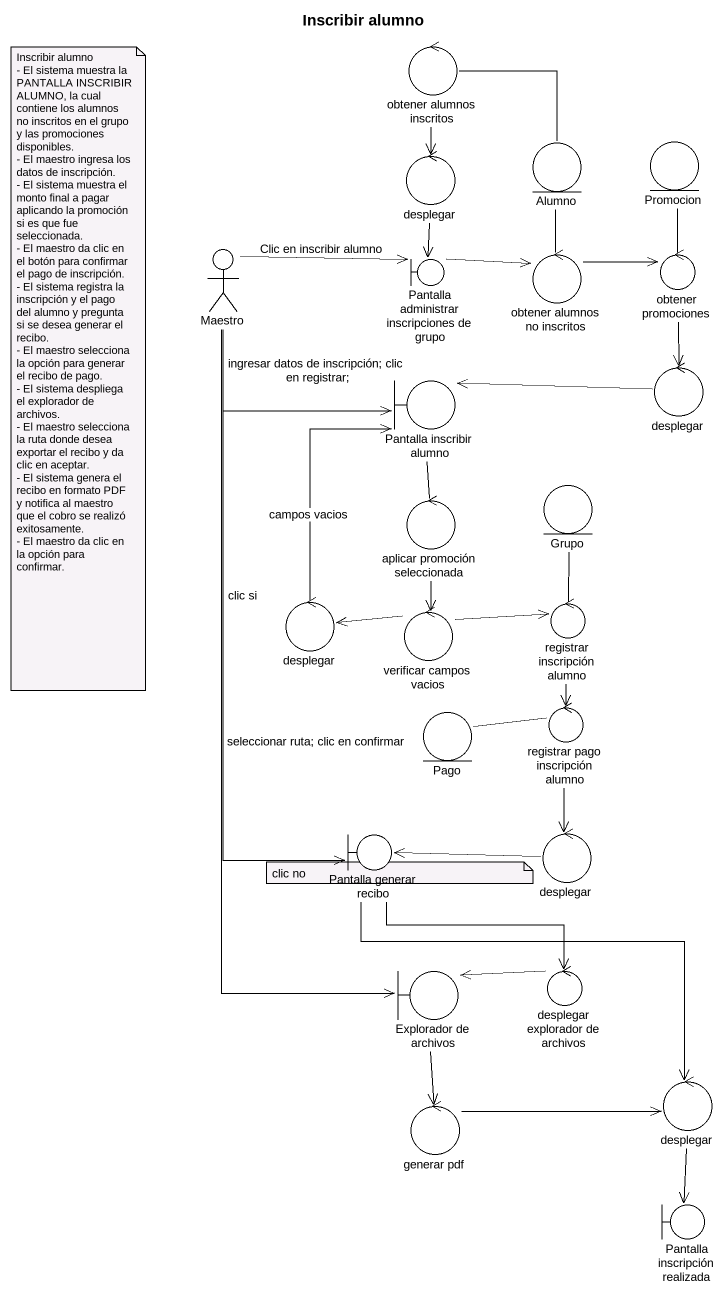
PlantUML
@startuml
title Inscribir alumno
control "obtener alumnos inscritos" as obtener_alumnos_inscritos
control desplegar
entity Alumno
entity Promocion
actor Maestro
boundary "Pantalla administrar inscripciones de grupo" as Pantalla_administrar
control "obtener alumnos no inscritos" as obtener_alumnos_no_inscritos
control "obtener promociones" as obtener_promociones
boundary "Pantalla inscribir alumno" as Pantalla_inscribir_alumno
control "desplegar" as desplegar_2
control "aplicar promoción seleccionada" as aplicar_promoción
entity Grupo
control "desplegar" as desplegar_3
control "verificar campos vacios" as verificar_campos_vacios
control "registrar inscripción alumno" as registrar_inscripción_alumno
entity Pago
control "registrar pago inscripción alumno" as registrar_pago_inscripción
boundary "Pantalla generar recibo" as Pantalla_generar_recibo
control "desplegar" as desplegar_4
boundary "Explorador de archivos" as Explorador_de_archivos
control "desplegar explorador de archivos" as desplegar_explorador_de
control "generar pdf" as generar_pdf
control "desplegar" as desplegar_5
boundary "Pantalla inscripción realizada" as Pantalla_inscripción
obtener_alumnos_inscritos --> desplegar
obtener_alumnos_inscritos -- Alumno
desplegar --> Pantalla_administrar
Maestro -right-> Pantalla_administrar : Clic en inscribir alumno
Maestro -right-> Pantalla_inscribir_alumno : ingresar datos de inscripción; clic en registrar;
Maestro --> Pantalla_generar_recibo : clic si
Maestro --> Explorador_de_archivos : seleccionar ruta; clic en confirmar
Pantalla_administrar -right-> obtener_alumnos_no_inscritos
obtener_alumnos_no_inscritos -up- Alumno
obtener_alumnos_no_inscritos -right-> obtener_promociones
obtener_promociones -up- Promocion
obtener_promociones --> desplegar_2
Pantalla_inscribir_alumno -- aplicar_promoción
desplegar_2 -left-> Pantalla_inscribir_alumno
aplicar_promoción --> verificar_campos_vacios
Grupo -- registrar_inscripción_alumno
desplegar_3 -up-> Pantalla_inscribir_alumno : campos vacios
verificar_campos_vacios -left-> desplegar_3
verificar_campos_vacios -right-> registrar_inscripción_alumno
registrar_inscripción_alumno --> registrar_pago_inscripción
Pago -right- registrar_pago_inscripción
registrar_pago_inscripción --> desplegar_4
Pantalla_generar_recibo --> desplegar_explorador_de
Pantalla_generar_recibo --> desplegar_5
desplegar_4 -left-> Pantalla_generar_recibo
Explorador_de_archivos --> generar_pdf
desplegar_explorador_de -left-> Explorador_de_archivos
generar_pdf -right-> desplegar_5
desplegar_5 --> Pantalla_inscripción
note as N1
  Inscribir alumno
  - El sistema muestra la PANTALLA INSCRIBIR ALUMNO, la cual contiene los alumnos no inscritos en el grupo y las promociones disponibles.
  - El maestro ingresa los datos de inscripción.
  - El sistema muestra el monto final a pagar aplicando la promoción si es que fue seleccionada.
  - El maestro da clic en el botón para confirmar el pago de inscripción.
  - El sistema registra la inscripción y el pago del alumno y pregunta si se desea generar el recibo.
  - El maestro selecciona la opción para generar el recibo de pago.
  - El sistema despliega el explorador de archivos.
  - El maestro selecciona la ruta donde desea exportar el recibo y da clic en aceptar.
  - El sistema genera el recibo en formato PDF y notifica al maestro que el cobro se realizó exitosamente.
  - El maestro da clic en la opción para confirmar.
end note
note as N2
  clic no
end note
@enduml
